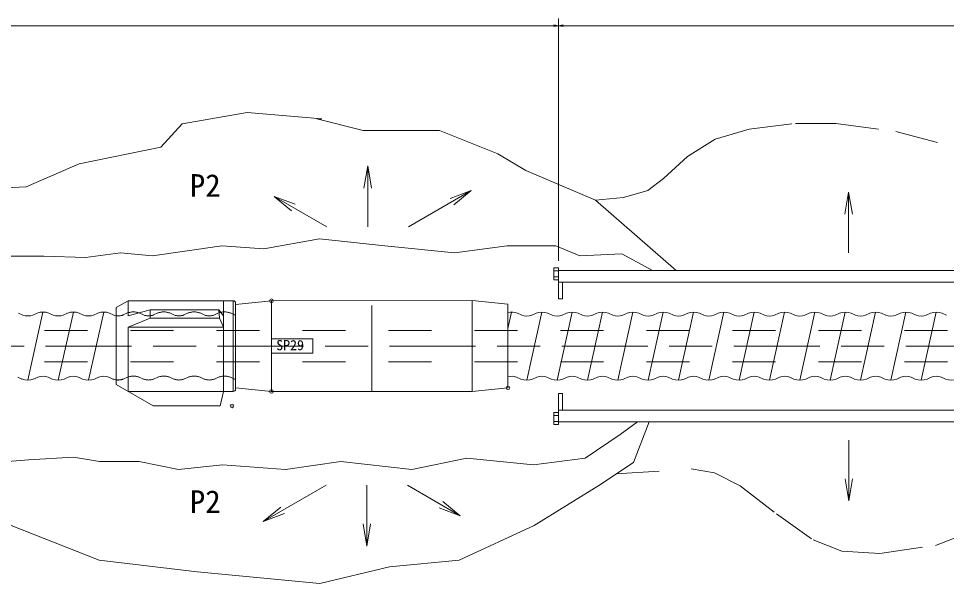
# Model space of a CAD drawing. Units: millimetres on the paper. Extents: x 35 to 806, y 25 to 569.
# Drawn here: x 225.9 to 355.4, y 241 to 319.9 of the extents above; entities that cross this region are included whole.
import ezdxf
from ezdxf.enums import TextEntityAlignment as Align

# ---------------------------------------------------------------- set-up
doc = ezdxf.new("R2010")
doc.units = ezdxf.units.MM
doc.header["$PDMODE"] = 32
doc.header["$PDSIZE"] = 0.5
doc.linetypes.add('DASHED_SPACED', pattern=[12, 6, -6])
doc.linetypes.add('USER1', pattern=[24, 12, -3, 6, -3])
for name, color, linetype, lineweight in [('1外形線', 7, 'Continuous', 13), ('3隠れ線', 2, 'DASHED_SPACED', 13), ('4中心線', 7, 'USER1', 13), ('6寸法線', 2, 'Continuous', 13), ('DEFPOINTS_2', 7, 'Continuous', 13)]:
    doc.layers.add(name, color=color, linetype=linetype, lineweight=lineweight)
doc.styles.add('ＭＳ ゴシック', font='')
doc.styles.get('ＭＳ ゴシック').set_extended_font_data('MS Gothic')

# ---------------------------------------------------------------- blocks, each defined once
blk = doc.blocks.new('open_arrow')
at = {"color": 0, "linetype": 'Continuous', "lineweight": -2}
blk.add_lwpolyline([(7.5, 1.25), (0, 0), (7.5, -1.25)], dxfattribs=at)

msp = doc.modelspace()

# ---------------------------------------------------------------- linework, layer by layer
at = {"layer": '1外形線'}
for p, q in [((260.144, 287.704), (267.91, 289.09)), ((267.91, 289.09), (277.063, 288.12)), ((244.612, 286.733), (254.32, 288.12)), ((254.32, 288.12), (260.144, 287.704)), ((277.063, 288.12), (286.77, 287.149)), ((286.77, 287.149), (294.12, 288.12)), ((294.12, 288.12), (300.915, 288.12)), ((300.915, 288.12), (304.244, 286.733)), ((229.454, 286.694), (223.101, 286.694)), ((235.262, 286.513), (229.454, 286.694)), ((235.262, 286.513), (240.174, 287.149)), ((240.174, 287.149), (244.612, 286.733)), ((304.244, 286.733), (310.132, 287.015)), ((310.132, 287.015), (314.379, 284.71)), ((301.268, 285.044), (300.601, 285.044)), ((300.601, 283.39), (300.601, 285.044)), ((301.268, 283.39), (301.268, 285.044)), ((301.268, 284.634), (300.601, 284.634)), ((301.268, 283.8), (300.601, 283.8)), ((301.268, 284.71), (455.923, 284.71)), ((301.268, 280.74), (301.268, 284.71)), ((301.268, 283.39), (300.601, 283.39)), ((301.268, 283.044), (455.923, 283.044)), ((301.84, 280.74), (301.84, 283.044)), ((241.219, 280.472), (239.552, 279.51)), ((241.219, 280.472), (255.885, 280.472)), ((241.219, 280.472), (241.219, 278.378)), ((254.552, 280.472), (254.552, 267.806)), ((255.885, 280.472), (255.886, 267.806)), ((261.216, 280.469), (256.216, 279.967)), ((256.216, 279.967), (256.222, 268.3)), ((256.219, 280.139), (256.219, 268.139)), ((289.216, 280.482), (261.216, 280.469)), ((261.216, 280.469), (261.222, 267.803)), ((289.216, 280.482), (289.222, 267.815)), ((294.216, 279.984), (289.216, 280.482)), ((294.222, 268.318), (294.216, 279.984)), ((301.268, 280.74), (301.84, 280.74)), ((225.936, 278.746), (226.525, 278.474)), ((229.346, 278.896), (227.229, 269.396)), ((227.935, 278.474), (228.524, 278.746)), ((230.169, 278.746), (230.759, 278.474)), ((230.169, 278.746), (230.759, 278.474)), ((233.579, 278.897), (231.463, 269.397)), ((232.168, 278.474), (232.758, 278.746)), ((234.402, 278.746), (234.992, 278.474)), ((237.813, 278.897), (235.696, 269.397)), ((236.402, 278.474), (236.991, 278.746)), ((238.636, 278.746), (239.225, 278.474)), ((239.552, 279.51), (239.552, 268.768)), ((244.282, 279.206), (241.219, 278.378)), ((253.885, 279.206), (244.282, 279.206)), ((244.282, 278.028), (244.282, 279.206)), ((253.963, 278.028), (253.885, 279.206)), ((253.885, 279.206), (254.552, 278.371)), ((256.219, 268.756), (256.219, 279.498)), ((294.723, 278.876), (294.218, 276.608)), ((295.546, 278.726), (296.136, 278.454)), ((298.956, 278.876), (296.84, 269.375)), ((297.545, 278.454), (298.135, 278.726)), ((299.78, 278.726), (300.369, 278.454)), ((303.19, 278.876), (301.073, 269.376)), ((303.19, 278.876), (301.073, 269.376)), ((301.779, 278.455), (302.368, 278.727)), ((301.779, 278.454), (302.368, 278.726)), ((304.013, 278.727), (304.603, 278.455)), ((307.423, 278.876), (305.307, 269.376)), ((306.012, 278.455), (306.602, 278.727)), ((308.246, 278.727), (308.836, 278.455)), ((311.657, 278.877), (309.54, 269.376)), ((310.246, 278.455), (310.835, 278.727)), ((312.48, 278.727), (313.069, 278.455)), ((315.89, 278.877), (313.773, 269.377)), ((314.479, 278.455), (315.068, 278.727)), ((316.713, 278.727), (317.303, 278.455)), ((320.123, 278.876), (318.006, 269.376)), ((318.712, 278.455), (319.302, 278.727)), ((320.946, 278.727), (321.536, 278.455)), ((324.356, 278.876), (322.239, 269.376)), ((324.357, 278.876), (322.24, 269.376)), ((322.945, 278.455), (323.534, 278.727)), ((322.946, 278.455), (323.535, 278.727)), ((325.179, 278.727), (325.768, 278.455)), ((328.589, 278.876), (326.472, 269.376)), ((327.178, 278.455), (327.768, 278.727)), ((329.412, 278.727), (330.002, 278.455)), ((332.822, 278.876), (330.706, 269.376)), ((331.411, 278.455), (332.001, 278.726)), ((333.645, 278.726), (334.235, 278.454)), ((337.056, 278.876), (334.939, 269.376)), ((335.645, 278.455), (336.234, 278.726)), ((337.879, 278.727), (338.468, 278.455)), ((341.289, 278.876), (339.172, 269.376)), ((339.878, 278.455), (340.468, 278.727)), ((342.112, 278.727), (342.702, 278.455)), ((345.522, 278.876), (343.406, 269.376)), ((345.522, 278.876), (343.406, 269.376)), ((344.111, 278.455), (344.701, 278.727)), ((344.111, 278.455), (344.701, 278.727)), ((346.346, 278.727), (346.935, 278.455)), ((349.756, 278.877), (347.639, 269.376)), ((348.345, 278.455), (348.934, 278.727)), ((350.579, 278.727), (351.169, 278.455)), ((353.989, 278.877), (351.872, 269.376)), ((352.578, 278.455), (353.168, 278.727)), ((354.812, 278.727), (355.402, 278.455)), ((241.219, 276.776), (244.282, 278.028)), ((244.282, 278.028), (253.963, 278.028)), ((253.963, 278.028), (254.552, 276.777)), ((241.219, 276.776), (254.552, 276.777)), ((241.219, 276.776), (241.219, 267.805)), ((261.218, 275.136), (266.982, 275.139)), ((266.982, 275.139), (266.983, 273.139)), ((266.983, 273.139), (261.219, 273.136)), ((225.818, 269.818), (226.408, 269.546)), ((228.052, 269.546), (228.642, 269.818)), ((230.052, 269.818), (230.641, 269.546)), ((232.286, 269.546), (232.875, 269.818)), ((234.285, 269.818), (234.875, 269.546)), ((236.519, 269.546), (237.109, 269.818)), ((238.518, 269.818), (239.108, 269.546)), ((295.428, 269.797), (296.018, 269.525)), ((297.663, 269.525), (298.252, 269.797)), ((299.662, 269.797), (300.251, 269.525)), ((299.662, 269.796), (300.251, 269.524)), ((301.896, 269.525), (302.486, 269.797)), ((303.895, 269.797), (304.485, 269.525)), ((306.129, 269.525), (306.719, 269.797)), ((308.129, 269.797), (308.718, 269.525)), ((310.363, 269.525), (310.952, 269.797)), ((312.362, 269.797), (312.951, 269.525)), ((314.596, 269.525), (315.186, 269.797)), ((316.595, 269.797), (317.185, 269.525)), ((318.829, 269.525), (319.419, 269.797)), ((320.828, 269.797), (321.417, 269.525)), ((320.829, 269.797), (321.418, 269.525)), ((323.062, 269.525), (323.651, 269.797)), ((325.061, 269.797), (325.651, 269.525)), ((327.295, 269.525), (327.885, 269.797)), ((329.294, 269.797), (329.884, 269.525)), ((331.528, 269.525), (332.118, 269.797)), ((333.528, 269.797), (334.117, 269.525)), ((335.762, 269.525), (336.351, 269.797)), ((337.761, 269.797), (338.351, 269.525)), ((339.995, 269.525), (340.585, 269.797)), ((341.994, 269.797), (342.584, 269.525)), ((341.994, 269.797), (342.584, 269.525)), ((344.229, 269.525), (344.818, 269.797)), ((346.228, 269.797), (346.817, 269.525)), ((348.462, 269.525), (349.052, 269.797)), ((350.461, 269.797), (351.051, 269.525)), ((352.695, 269.525), (353.285, 269.797)), ((354.694, 269.797), (355.284, 269.525)), ((244.713, 265.788), (239.552, 268.768)), ((261.222, 267.803), (256.222, 268.3)), ((289.222, 267.815), (294.222, 268.318)), ((241.219, 267.805), (255.886, 267.806)), ((254.552, 267.806), (254.052, 265.788)), ((261.222, 267.803), (289.222, 267.815)), ((301.268, 267.514), (301.268, 263.544)), ((301.268, 267.514), (301.84, 267.514)), ((301.84, 267.514), (301.84, 265.211)), ((254.052, 265.788), (244.713, 265.788)), ((301.268, 263.544), (301.268, 265.539)), ((300.601, 263.21), (300.601, 264.864)), ((301.268, 264.864), (300.601, 264.864)), ((301.268, 264.454), (300.601, 264.454)), ((301.268, 265.21), (455.923, 265.21)), ((301.268, 263.21), (301.268, 264.864)), ((301.268, 263.62), (300.601, 263.62)), ((301.268, 263.21), (300.601, 263.21)), ((301.268, 263.544), (455.923, 263.545)), ((309.89, 261.785), (312.28, 263.544)), ((305.015, 258.485), (309.89, 261.785)), ((223.211, 257.925), (227.344, 258.279)), ((227.344, 258.279), (233.601, 258.633)), ((233.601, 258.633), (237.242, 258.013)), ((237.242, 258.013), (242.746, 258.013)), ((242.746, 258.013), (248.249, 256.913)), ((263.188, 256.913), (270.893, 258.013)), ((270.893, 258.013), (280.799, 256.913)), ((280.799, 256.913), (288.504, 258.485)), ((288.504, 258.485), (297.782, 257.542)), ((297.782, 257.542), (305.015, 258.485)), ((248.249, 256.913), (254.382, 257.542)), ((254.382, 257.542), (263.188, 256.913))]:
    msp.add_line(p, q, dxfattribs=at)
at = {"layer": '1外形線', "linetype": 'DASHED_SPACED'}
for points in [[(306.452, 294.499), (310.354, 294.897), (313.724, 295.852), (315.943, 297.549), (319.268, 300.603), (323.138, 303.012), (327.88, 304.437), (334.348, 305.227), (339.973, 305.229), (348.36, 304.082), (358.639, 301.396), (367.944, 298.616), (373.252, 297.347), (377.561, 296.821), (378.709, 296.892), (380.731, 297.364), (386.891, 299.862), (392.168, 303.106), (397.848, 306.132), (402.574, 307.328), (408.425, 307.113), (417.995, 304.32), (428.677, 297.557)], [(309.321, 256.288), (319.775, 256.986), (323.024, 256.451), (326.613, 254.643), (331.704, 250.717), (336.817, 247.086), (340.814, 245.535), (346.105, 245.178), (353.875, 246.325), (363.345, 249.988)]]:
    msp.add_lwpolyline(points, dxfattribs=at)
at = {"layer": '1外形線', "color": 4}
for points in [[(317.696, 284.71), (306.452, 294.499), (296.723, 298.666), (292.786, 300.981), (284.679, 304.223), (274.024, 304.223), (267.538, 305.843), (268.233, 305.843), (257.81, 306.769), (248.776, 305.149), (245.765, 301.907), (234.415, 299.592), (227.003, 296.351), (222.139, 296.119)], [(224.891, 249.111), (237.168, 244.249), (250.834, 242.628), (267.975, 241.007), (277.703, 243.322), (287.431, 244.249), (297.855, 249.111), (306.888, 254.667), (311.753, 257.908), (313.945, 263.544)]]:
    msp.add_lwpolyline(points, dxfattribs=at)
at = {"layer": '1外形線'}
for centre, radius, start, end in [((255.885, 280.139), 0.333, 0.00051, 90.00051), ((227.23, 280.346), 2, 249.36605, 290.63617), ((229.347, 276.562), 2.333, 69.36613, 110.63387), ((231.463, 280.346), 2, 249.36605, 290.63617), ((233.58, 276.563), 2.333, 69.36613, 110.63387), ((235.697, 280.346), 2, 249.36605, 290.63617), ((237.813, 276.563), 2.333, 69.36613, 110.63387), ((239.93, 280.346), 2, 249.36605, 259.10858), ((294.724, 276.543), 2.333, 69.36613, 102.55335), ((296.841, 280.326), 2, 249.36605, 290.63617), ((298.957, 276.543), 2.333, 69.36613, 110.63387), ((301.074, 280.326), 2, 249.36605, 290.63617), ((303.191, 276.543), 2.333, 69.36613, 110.63387), ((305.307, 280.327), 2, 249.36605, 290.63617), ((307.424, 276.543), 2.333, 69.36613, 110.63387), ((309.541, 280.327), 2, 249.36605, 290.63617), ((311.657, 276.543), 2.333, 69.36613, 110.63387), ((313.774, 280.326), 2, 249.36605, 290.63617), ((315.891, 276.543), 2.333, 69.36613, 110.63387), ((318.007, 280.327), 2, 249.36605, 290.63617), ((320.124, 276.543), 2.333, 69.36613, 110.63387), ((322.241, 280.327), 2, 249.36605, 290.63617), ((324.357, 276.543), 2.333, 69.36613, 110.63387), ((326.473, 280.326), 2, 249.36605, 290.63617), ((328.59, 276.543), 2.333, 69.36613, 110.63387), ((330.707, 280.326), 2, 249.36605, 290.63617), ((332.823, 276.543), 2.333, 69.36613, 110.63387), ((334.94, 280.326), 2, 249.36605, 290.63617), ((337.056, 276.543), 2.333, 69.36613, 110.63387), ((339.173, 280.326), 2, 249.36605, 290.63617), ((341.29, 276.543), 2.333, 69.36613, 110.63387), ((343.407, 280.326), 2, 249.36605, 290.63617), ((345.523, 276.543), 2.333, 69.36613, 110.63387), ((347.64, 280.327), 2, 249.36605, 290.63617), ((349.757, 276.543), 2.333, 69.36613, 110.63387), ((351.873, 280.327), 2, 249.36605, 290.63617), ((353.99, 276.543), 2.333, 69.36613, 110.63387), ((227.23, 271.73), 2.333, 249.36613, 290.63387), ((229.347, 267.946), 2, 69.36992, 110.63395), ((231.463, 271.729), 2.333, 249.36613, 290.63387), ((233.58, 267.946), 2, 69.36992, 110.63395), ((235.697, 271.729), 2.333, 249.36613, 290.63387), ((237.813, 267.946), 2, 69.36992, 110.63395), ((239.93, 271.729), 2.333, 249.36613, 260.67957), ((294.724, 267.925), 2, 69.36992, 104.56075), ((296.84, 271.708), 2.333, 249.36613, 290.63387), ((298.957, 267.925), 2, 69.36992, 110.63395), ((301.074, 271.709), 2.333, 249.36613, 290.63387), ((303.19, 267.925), 2, 69.36992, 110.63395), ((305.307, 271.709), 2.333, 249.36613, 290.63387), ((307.424, 267.925), 2, 69.36992, 110.63395), ((309.54, 271.709), 2.333, 249.36613, 290.63387), ((311.657, 267.925), 2, 69.36992, 110.63395), ((313.774, 271.709), 2.333, 249.36613, 290.63387), ((315.89, 267.925), 2, 69.36992, 110.63395), ((318.007, 271.709), 2.333, 249.36613, 290.63387), ((320.124, 267.925), 2, 69.36992, 110.63395), ((322.24, 271.708), 2.333, 249.36613, 290.63387), ((324.356, 267.925), 2, 69.36992, 110.63395), ((326.473, 271.708), 2.333, 249.36613, 290.63387), ((328.59, 267.925), 2, 69.36992, 110.63395), ((330.706, 271.708), 2.333, 249.36613, 290.63387), ((332.823, 267.925), 2, 69.36992, 110.63395), ((334.94, 271.708), 2.333, 249.36613, 290.63387), ((337.056, 267.925), 2, 69.36992, 110.63395), ((339.173, 271.708), 2.333, 249.36613, 290.63387), ((341.29, 267.925), 2, 69.36992, 110.63395), ((343.406, 271.709), 2.333, 249.36613, 290.63387), ((345.523, 267.925), 2, 69.36992, 110.63395), ((347.64, 271.709), 2.333, 249.36613, 290.63387), ((349.756, 267.925), 2, 69.36992, 110.63395), ((351.873, 271.709), 2.333, 249.36613, 290.63387), ((353.99, 267.925), 2, 69.36992, 110.63395), ((356.106, 271.709), 2.333, 249.36613, 290.63387), ((255.886, 268.139), 0.333, 270.00051, 0.00051)]:
    msp.add_arc(centre, radius, start, end, dxfattribs=at)
msp.add_point((255.719, 265.788), dxfattribs=at)
at = {"layer": '3隠れ線'}
for p, q in [((240.553, 278.488), (241.142, 278.76)), ((242.787, 278.76), (243.376, 278.488)), ((244.786, 278.489), (245.376, 278.761)), ((247.02, 278.76), (247.61, 278.488)), ((249.019, 278.488), (249.609, 278.76)), ((251.253, 278.76), (251.843, 278.488)), ((253.253, 278.488), (253.842, 278.76)), ((255.487, 278.76), (256.076, 278.488)), ((595.564, 276.294), (130.093, 276.294)), ((595.564, 271.961), (130.093, 271.961)), ((240.553, 269.533), (241.142, 269.805)), ((242.787, 269.805), (243.376, 269.533)), ((244.786, 269.533), (245.376, 269.805)), ((247.02, 269.805), (247.61, 269.533)), ((249.019, 269.533), (249.609, 269.805)), ((251.253, 269.805), (251.843, 269.533)), ((253.253, 269.533), (253.842, 269.805)), ((255.487, 269.805), (256.076, 269.533))]:
    msp.add_line(p, q, dxfattribs=at)
for centre, radius, start, end in [((239.848, 280.36), 2, 261.49993, 290.63617), ((241.965, 276.577), 2.333, 69.36613, 110.63387), ((244.081, 280.36), 2, 249.36605, 290.63617), ((246.198, 276.577), 2.333, 69.36613, 110.63387), ((248.314, 280.36), 2, 249.36605, 290.63617), ((250.431, 276.577), 2.333, 69.36613, 110.63387), ((252.548, 280.36), 2, 249.36605, 290.63617), ((254.664, 276.577), 2.333, 69.36613, 110.63387), ((256.781, 280.36), 2, 249.36605, 253.67166), ((239.848, 271.405), 2, 261.49993, 290.63617), ((241.965, 267.622), 2.333, 69.36613, 110.63387), ((244.081, 271.405), 2, 249.36605, 290.63617), ((246.198, 267.621), 2.333, 69.36613, 110.63387), ((248.314, 271.405), 2, 249.36605, 290.63617), ((250.431, 267.621), 2.333, 69.36613, 110.63387), ((252.548, 271.405), 2, 249.36605, 290.63617), ((254.664, 267.621), 2.333, 69.36613, 110.63387), ((256.781, 271.405), 2, 249.36605, 253.67166)]:
    msp.add_arc(centre, radius, start, end, dxfattribs=at)
at = {"layer": '4中心線', "color": 1}
for p, q in [((275.217, 267.809), (275.217, 280.476)), ((601.715, 274.127), (130.093, 274.142))]:
    msp.add_line(p, q, dxfattribs=at)
at = {"layer": '6寸法線'}
for p, q in [((301.268, 286.044), (301.268, 319.861)), ((301.268, 286.044), (301.268, 319.861)), ((301.268, 318.861), (117.426, 318.861)), ((455.637, 318.861), (301.268, 318.861)), ((274.65, 299.282), (274.65, 290.789)), ((289.082, 295.839), (280.335, 290.789)), ((341.757, 295.639), (341.757, 287.146)), ((261.609, 295.036), (268.964, 290.789)), ((341.779, 252.533), (341.779, 261.025)), ((260.087, 249.659), (268.833, 254.709)), ((274.519, 246.216), (274.519, 254.709)), ((287.559, 250.462), (280.205, 254.709))]:
    msp.add_line(p, q, dxfattribs=at)
at = {"layer": 'DEFPOINTS_2'}
for p in [(261.216, 280.469), (261.222, 267.803), (261.222, 267.803), (294.222, 268.318)]:
    msp.add_point(p, dxfattribs=at)

# ---------------------------------------------------------------- block references
at = {"layer": '6寸法線'}
for p, xscale, yscale, rotation in [((301.268, 318.861), 0.0889, 0.0889, 180), ((274.65, 299.282), 0.413, 0.413, 270), ((261.609, 295.036), 0.413, 0.413, 330), ((289.082, 295.839), 0.413, 0.413, 210), ((341.757, 295.639), 0.413, 0.413, 270), ((341.779, 252.533), 0.413, 0.413, 90), ((260.087, 249.659), 0.413, 0.413, 30), ((287.559, 250.462), 0.413, 0.413, 150), ((274.519, 246.216), 0.413, 0.413, 90)]:
    msp.add_blockref('open_arrow', p, dxfattribs=dict(at, xscale=xscale, yscale=yscale, rotation=rotation))
at = {"layer": '6寸法線', "xscale": 0.0889, "yscale": 0.0889}
msp.add_blockref('open_arrow', (301.268, 318.861), dxfattribs=at)

# ---------------------------------------------------------------- texts
at = {"layer": '1外形線', "style": 'ＭＳ ゴシック'}
for p in [(249.832, 294.027), (249.832, 249.899)]:
    msp.add_text('P2', height=3.165, dxfattribs=at).set_placement(p, align=Align.BOTTOM_LEFT)
msp.add_text('SP29', height=1.424, rotation=0.026, dxfattribs=at).set_placement((261.885, 273.135), align=Align.BOTTOM_LEFT)

doc.saveas('drawing.dxf')
